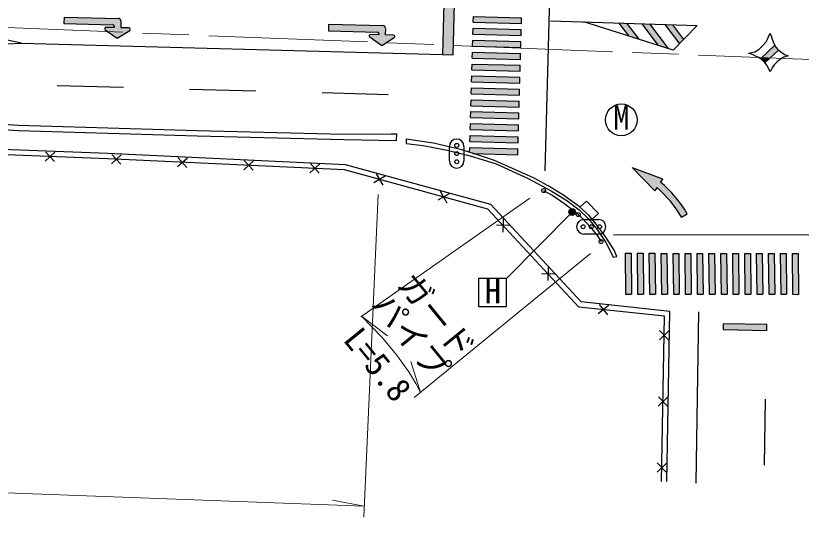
# Model space of a CAD drawing. Units: millimetres at full size, sheet at 1:1000; details may follow other scales. Extents: x 40000 to 680000, y 20000 to 380000.
# Drawn here: x 299590 to 358886, y 258973 to 296855 of the extents above; entities that cross this region are included whole.
import ezdxf
from ezdxf.enums import TextEntityAlignment as Align

# ---------------------------------------------------------------- set-up
doc = ezdxf.new("R2010")
doc.units = ezdxf.units.MM
doc.header["$LTSCALE"] = 1000
doc.linetypes.add('CHAIN', pattern=[18.5, 12, -1.5, 3.5, -1.5])
for name, color, linetype, lineweight in [('M-BGD', 7, 'Continuous', 25), ('M-BGD-EXST', 7, 'Continuous', 25), ('M-BMK', 2, 'CHAIN', 13), ('M-STR-HTXT', 7, 'Continuous', 13), ('M-STR-STRC', 7, 'Continuous', 25)]:
    doc.layers.add(name, color=color, linetype=linetype, lineweight=lineweight)
doc.styles.add('ＭＳ ゴシック', font='')
doc.styles.get('ＭＳ ゴシック').set_extended_font_data('MS Gothic')

# ---------------------------------------------------------------- blocks, each defined once
blk = doc.blocks.new('O1')
at = {"layer": 'M-STR-STRC'}
for p, q in [((-554, 556), (546, 556)), ((546, -544), (-554, -544))]:
    blk.add_line(p, q, dxfattribs=at)
for centre in [(-620, 0), (0, 0), (620, 0)]:
    blk.add_circle(centre, 150, dxfattribs=at)
for centre, start, end in [((-554, 6), 90, 180), ((-554, 6), 180, 270), ((546, 6), 0, 90), ((546, 6), 270, 0)]:
    blk.add_arc(centre, 550, start, end, dxfattribs=at)

msp = doc.modelspace()

# ---------------------------------------------------------------- hatches: boundary and pattern name
at = {"layer": 'M-BGD-EXST'}
msp.add_hatch(color=256, dxfattribs=at).paths.add_polyline_path([(341359, 282138, 0.41421), (341474, 281804, 0.41421), (341809, 281918, 1)])
at = {"layer": 'M-STR-STRC'}
for points in [[(332843, 302637), (332043, 302659), (331824, 294646), (332623, 294614)], [(307524, 295948), (308144, 295933, -0.74206), (308195, 295748), (307255, 295154), (306345, 295794, -0.74206), (306405, 295976), (307024, 295960), (307027, 296060, 0.41421), (306929, 296163), (303224, 296254), (303237, 296754), (307342, 296653, -0.41388), (307537, 296448)], [(337761, 296256), (337773, 296706), (334134, 296806), (334121, 296356)], [(327488, 295401), (328107, 295386, -0.74206), (328158, 295202), (327218, 294608), (326308, 295247, -0.74206), (326368, 295429), (326988, 295414), (326990, 295514, 0.41421), (326893, 295616), (323188, 295707), (323200, 296207), (327305, 296106, -0.41388), (327500, 295901)], [(337736, 295357), (337749, 295806), (334109, 295906), (334097, 295456)], [(346611, 295078), (345698, 296284), (345120, 296301), (345870, 295312)], [(348837, 294374), (347431, 296231), (346854, 296249), (348095, 294609)], [(350005, 295068), (349164, 296178), (348587, 296196), (349688, 294741)], [(337712, 294457), (337724, 294907), (334084, 295006), (334072, 294556)], [(331824, 294646), (331804, 293917), (332604, 293895), (332623, 294614)], [(337687, 293557), (337700, 294007), (334060, 294107), (334048, 293657)], [(357153, 294261), (357110, 294292), (356975, 294470), (356888, 294630), (355906, 293690), (356531, 293666)], [(356531, 293666), (355906, 293690), (355807, 293596), (355874, 293547), (356109, 293335), (356142, 293294)], [(337663, 292658), (337675, 293107), (334035, 293207), (334023, 292757)], [(337638, 291758), (337650, 292208), (334011, 292307), (333998, 291857)], [(337613, 290858), (337626, 291308), (333986, 291408), (333974, 290958)], [(337589, 289959), (337601, 290408), (333961, 290508), (333949, 290058)], [(337564, 289059), (337576, 289509), (333937, 289608), (333924, 289159)], [(337539, 288159), (337552, 288609), (333912, 288709), (333900, 288259)], [(337515, 287260), (337527, 287709), (333887, 287809), (333875, 287359)], [(337490, 286360), (337502, 286810), (333863, 286909), (333853, 286533), (334103, 286453)], [(347994, 283871), (347842, 283639), (346132, 285394), (348422, 284525), (348270, 284293, -0.08366), (350265, 281903), (349834, 281651, 0.08183)], [(346039, 278911), (345589, 278911), (345629, 275825), (346079, 275825)], [(346939, 278910), (346489, 278910), (346529, 275824), (346979, 275824)], [(347839, 278909), (347389, 278909), (347430, 275823), (347880, 275823)], [(348739, 278908), (348289, 278908), (348330, 275822), (348780, 275822)], [(349640, 278907), (349189, 278907), (349230, 275821), (349680, 275821)], [(350540, 278906), (350090, 278906), (350130, 275820), (350580, 275820)], [(351440, 278905), (350990, 278905), (351030, 275820), (351480, 275819)], [(352380, 275818), (352340, 278904), (351890, 278904), (351930, 275819)], [(353240, 278903), (352790, 278903), (352830, 275818), (353280, 275817)], [(354140, 278902), (353690, 278902), (353730, 275817), (354180, 275816)], [(355040, 278901), (354590, 278901), (354630, 275816), (355080, 275815)], [(355940, 278900), (355490, 278900), (355530, 275815), (355980, 275814)], [(356840, 278899), (356390, 278899), (356430, 275814), (356880, 275813)], [(357740, 278898), (357290, 278898), (357330, 275813), (357781, 275812)], [(358640, 278897), (358190, 278897), (358231, 275812), (358681, 275811)], [(356273, 273093), (356280, 273543), (353001, 273596), (352994, 273146)]]:
    msp.add_hatch(color=256, dxfattribs=at).paths.add_polyline_path(points)

# ---------------------------------------------------------------- linework, layer by layer
at = {"layer": 'M-BGD'}
for p, q in [((302553, 286550), (301819, 285871)), ((301847, 286578), (302526, 285843)), ((307549, 286350), (306815, 285671)), ((306843, 286377), (307522, 285643)), ((312545, 286105), (311808, 285430)), ((311839, 286136), (312514, 285399)), ((317540, 285886), (316803, 285210)), ((316834, 285917), (317509, 285179)), ((322535, 285666), (321798, 284991)), ((321829, 285697), (322504, 284960)), ((327489, 284730), (326620, 284235)), ((326807, 284917), (327302, 284048)), ((331629, 283595), (332124, 282727)), ((332311, 283409), (331442, 282914)), ((336388, 281518), (336350, 280519)), ((336868, 281000), (335869, 281038)), ((339787, 277852), (339749, 276853)), ((340268, 277333), (339269, 277371)), ((344340, 274970), (343563, 274342)), ((343637, 275045), (344266, 274267)), ((348894, 273063), (348174, 272368)), ((348881, 272356), (348187, 273075)), ((348806, 268064), (348087, 267369)), ((348794, 267357), (348099, 268076)), ((348719, 263064), (348000, 262370)), ((348707, 262357), (348012, 263077))]:
    msp.add_line(p, q, dxfattribs=at)
for points in [[(158095, 290587), (158072, 291204), (162346, 291898), (168240, 292871), (173984, 293261), (180458, 293456), (186208, 293518), (192059, 293431), (197670, 293305), (211198, 292916), (225537, 292414), (229276, 292339), (239074, 291865), (250831, 291351), (260795, 290876), (271005, 290479), (283862, 289662), (299809, 288588), (313286, 288184), (324369, 287910), (327924, 287935), (328348, 287942)], [(222537, 290297), (222870, 291012), (223137, 291333), (223531, 291656), (224049, 291951), (224327, 291989), (225529, 292014), (229739, 291765), (239059, 291465), (250813, 290951), (260777, 290477), (270985, 290079), (283836, 289263), (299790, 288188), (313275, 287785), (324359, 287510), (328344, 287424), (328348, 287942)], [(324481, 285602), (306540, 286441), (290611, 287064), (272013, 287738), (251095, 288468), (222720, 289431)], [(348341, 261682), (348560, 274167), (342084, 274854), (335236, 282241), (324418, 285205), (306523, 286041), (290596, 286664), (271999, 287338), (251082, 288068), (223195, 289015)], [(348741, 261675), (348966, 274527), (342276, 275236), (335451, 282596), (324481, 285602)], [(339440, 283652), (340130, 283278), (341050, 282642), (341748, 282112), (342347, 281557), (342980, 280893), (343472, 280261), (343770, 279800)], [(342178, 282400), (342669, 282857), (343571, 281926), (343105, 281485)]]:
    msp.add_lwpolyline(points, dxfattribs=at)
msp.add_lwpolyline([(329063, 287526), (329059, 287204), (330340, 287054), (332156, 286703), (333892, 286281), (335865, 285666), (338267, 284572), (339995, 283626), (341192, 282891), (342122, 282204), (342820, 281515), (343470, 280720), (344126, 279724), (344482, 279059), (344679, 278618), (344965, 278658), (344750, 279156), (344127, 280131), (343506, 280996), (342885, 281755), (342117, 282456), (340878, 283318), (339777, 284002), (338669, 284598), (337319, 285221), (335737, 285911), (334230, 286412), (333251, 286727), (331121, 287225), (329419, 287480)], close=True, dxfattribs=at)
for centre in [(339440, 283652), (342048, 281835), (343770, 279800)]:
    msp.add_circle(centre, 150, dxfattribs=at)
at = {"layer": 'M-BGD-EXST'}
for p, q in [((341584, 282028), (336631, 276996)), ((336631, 276996), (334531, 276996)), ((334531, 276996), (334531, 274896)), ((336631, 274896), (336631, 276996)), ((334531, 274896), (336631, 274896))]:
    msp.add_line(p, q, dxfattribs=at)
for centre, radius in [((345302, 288989), 1200), ((341584, 282028), 250)]:
    msp.add_circle(centre, radius, dxfattribs=at)
at = {"layer": 'M-BMK'}
msp.add_lwpolyline([(462652, 290075), (363116, 293405), (263592, 297352), (202472, 299647), (194281, 299982), (184854, 300309), (174431, 300090), (163895, 299390), (154387, 298434), (144873, 297228), (65420, 284828)], dxfattribs=at)
at = {"layer": 'M-STR-HTXT'}
for p, q in [((338389, 283085), (325643, 274125)), ((326944, 283358), (325868, 258973)), ((342979, 278884), (329673, 268008)), ((325702, 274166), (327663, 272689)), ((329417, 270738), (330145, 268394)), ((325904, 259804), (323496, 260278))]:
    msp.add_line(p, q, dxfattribs=at)
for points in [[(325702, 274166), (327285, 272528), (328338, 271237), (329262, 269968), (329802, 269088), (330145, 268394)], [(325904, 259804), (195419, 264684), (184723, 264786), (178042, 264815), (172309, 264571), (166022, 264147), (160012, 263723)]]:
    msp.add_lwpolyline(points, dxfattribs=at)
at = {"layer": 'M-STR-STRC'}
for p, q in [((339550, 285138), (340080, 304506)), ((303237, 296754), (303224, 296254)), ((303237, 296754), (307342, 296653)), ((334121, 296356), (334134, 296806)), ((334134, 296806), (337773, 296706)), ((337761, 296256), (337773, 296706)), ((303224, 296254), (306929, 296163)), ((307024, 295960), (306405, 295976)), ((307027, 296060), (307024, 295960)), ((307537, 296448), (307524, 295948)), ((308144, 295933), (307524, 295948)), ((323200, 296207), (323188, 295707)), ((323200, 296207), (327305, 296106)), ((327500, 295901), (327488, 295401)), ((334097, 295456), (334109, 295906)), ((334109, 295906), (337749, 295806)), ((334121, 296356), (337761, 296256)), ((345120, 296301), (345870, 295312)), ((345698, 296284), (346611, 295078)), ((346854, 296249), (348095, 294609)), ((347431, 296231), (348837, 294374)), ((348587, 296196), (349688, 294741)), ((349164, 296178), (350005, 295068)), ((306345, 295794), (307255, 295154)), ((307255, 295154), (308195, 295748)), ((323188, 295707), (326893, 295616)), ((326988, 295414), (326368, 295429)), ((326990, 295514), (326988, 295414)), ((328107, 295386), (327488, 295401)), ((334097, 295456), (337736, 295357)), ((337736, 295357), (337749, 295806)), ((300034, 294787), (331804, 293917)), ((326308, 295247), (327218, 294608)), ((327218, 294608), (328158, 295202)), ((334072, 294556), (334084, 295006)), ((334084, 295006), (337724, 294907)), ((337712, 294457), (337724, 294907)), ((334048, 293657), (334060, 294107)), ((334060, 294107), (337700, 294007)), ((334072, 294556), (337712, 294457)), ((356888, 294630), (355807, 293596)), ((357153, 294261), (356142, 293294)), ((334048, 293657), (337687, 293557)), ((337687, 293557), (337700, 294007)), ((334023, 292757), (334035, 293207)), ((334035, 293207), (337675, 293107)), ((337663, 292658), (337675, 293107)), ((334023, 292757), (337663, 292658)), ((333998, 291857), (334011, 292307)), ((333998, 291857), (337638, 291758)), ((334011, 292307), (337650, 292208)), ((337638, 291758), (337650, 292208)), ((307715, 291429), (302717, 291566)), ((317712, 291155), (312714, 291292)), ((333974, 290958), (333986, 291408)), ((333986, 291408), (337626, 291308)), ((337613, 290858), (337626, 291308)), ((327708, 290882), (322710, 291019)), ((333974, 290958), (337613, 290858)), ((333949, 290058), (333961, 290508)), ((333949, 290058), (337589, 289959)), ((333961, 290508), (337601, 290408)), ((337589, 289959), (337601, 290408)), ((333924, 289159), (333937, 289608)), ((333937, 289608), (337576, 289509)), ((337564, 289059), (337576, 289509)), ((333924, 289159), (337564, 289059)), ((333900, 288259), (333912, 288709)), ((333900, 288259), (337539, 288159)), ((333912, 288709), (337552, 288609)), ((337539, 288159), (337552, 288609)), ((333875, 287359), (333887, 287809)), ((333887, 287809), (337527, 287709)), ((337515, 287260), (337527, 287709)), ((333875, 287359), (337515, 287260)), ((333853, 286533), (333863, 286909)), ((333863, 286909), (337502, 286810)), ((334103, 286453), (337490, 286360)), ((337490, 286360), (337502, 286810)), ((346132, 285394), (347841, 283640)), ((347994, 283871), (347842, 283639)), ((349834, 281651), (350265, 281903)), ((344703, 280321), (361287, 280303)), ((345589, 278911), (346039, 278911)), ((345589, 278911), (345629, 275825)), ((346039, 278911), (346079, 275825)), ((346489, 278910), (346529, 275824)), ((346489, 278910), (346939, 278910)), ((346939, 278910), (346979, 275824)), ((347389, 278909), (347430, 275823)), ((347389, 278909), (347839, 278909)), ((347839, 278909), (347880, 275823)), ((348289, 278908), (348330, 275822)), ((348289, 278908), (348739, 278908)), ((348739, 278908), (348780, 275822)), ((349189, 278907), (349230, 275821)), ((349189, 278907), (349640, 278907)), ((349640, 278907), (349680, 275821)), ((350090, 278906), (350130, 275820)), ((350090, 278906), (350540, 278906)), ((350540, 278906), (350580, 275820)), ((350990, 278905), (351030, 275820)), ((350990, 278905), (351440, 278905)), ((351440, 278905), (351480, 275819)), ((351890, 278904), (351930, 275819)), ((351890, 278904), (352340, 278904)), ((352340, 278904), (352380, 275818)), ((352790, 278903), (352830, 275818)), ((352790, 278903), (353240, 278903)), ((353240, 278903), (353280, 275817)), ((353690, 278902), (353730, 275817)), ((353690, 278902), (354140, 278902)), ((354140, 278902), (354180, 275816)), ((354590, 278901), (354630, 275816)), ((354590, 278901), (355040, 278901)), ((355040, 278901), (355080, 275815)), ((355490, 278900), (355530, 275815)), ((355490, 278900), (355940, 278900)), ((355940, 278900), (355980, 275814)), ((356390, 278899), (356430, 275814)), ((356390, 278899), (356840, 278899)), ((356840, 278899), (356880, 275813)), ((357290, 278898), (357330, 275813)), ((357290, 278898), (357740, 278898)), ((357740, 278898), (357781, 275812)), ((358190, 278897), (358231, 275812)), ((358190, 278897), (358640, 278897)), ((358640, 278897), (358681, 275811)), ((345629, 275825), (346079, 275825)), ((346529, 275824), (346979, 275824)), ((347430, 275823), (347880, 275823)), ((348330, 275822), (348780, 275822)), ((349230, 275821), (349680, 275821)), ((350130, 275820), (350580, 275820)), ((351030, 275820), (351480, 275819)), ((351930, 275819), (352380, 275818)), ((352830, 275818), (353280, 275817)), ((353730, 275817), (354180, 275816)), ((354630, 275816), (355080, 275815)), ((355530, 275815), (355980, 275814)), ((356430, 275814), (356880, 275813)), ((357330, 275813), (357781, 275812)), ((358231, 275812), (358681, 275811)), ((351128, 274492), (350920, 261548)), ((356165, 267905), (356085, 262906))]:
    msp.add_line(p, q, dxfattribs=at)
for points in [[(331804, 293917), (332604, 293895), (332843, 302637), (332043, 302659)], [(300034, 294787), (294141, 296015), (290285, 296824), (287011, 297606), (276311, 298011), (267086, 297915), (263903, 297809), (258014, 297561), (263592, 297352), (271074, 296945), (280103, 296097), (288589, 295165), (295568, 294740), (297733, 294671)], [(356537, 295539), (356640, 295234), (356798, 294798), (356975, 294470), (357110, 294292), (357405, 294076), (357675, 293909), (357902, 293815), (357573, 293733), (357315, 293578), (357063, 293361), (356832, 293141), (356679, 292918), (356527, 292612), (356444, 292836), (356273, 293131), (356109, 293335), (355874, 293547), (355638, 293719), (355419, 293801), (355200, 293937), (354896, 294032), (355386, 294127), (355707, 294326), (355992, 294604), (356225, 294874), (356369, 295136), (356465, 295380)], [(356273, 273093), (356280, 273543), (353001, 273596), (352994, 273146)]]:
    msp.add_lwpolyline(points, close=True, dxfattribs=at)
for points in [[(339961, 296458), (351026, 296122), (349216, 294255), (342483, 296382)], [(346132, 285394), (348422, 284525), (348270, 284293)]]:
    msp.add_lwpolyline(points, dxfattribs=at)
for centre, radius, start, end in [((307337, 296453), 200, 358.65494, 88.59059), ((306402, 295876), 100, 88.59059, 234.90052), ((306927, 296063), 100, 358.59059, 88.59059), ((308141, 295833), 100, 302.28066, 88.59059), ((327300, 295906), 200, 358.65494, 88.59059), ((326366, 295329), 100, 88.59059, 234.90052), ((326890, 295516), 100, 358.59059, 88.59059), ((328105, 295286), 100, 302.28066, 88.59059), ((342175, 277178), 9369, 30.28552, 49.4142), ((342175, 277178), 8869, 30.28552, 48.99859)]:
    msp.add_arc(centre, radius, start, end, dxfattribs=at)

# ---------------------------------------------------------------- block references
at = {"rotation": 90}
msp.add_blockref('O1', (332879, 286443), dxfattribs=at)
msp.add_blockref('O1', (343035, 280911))

# ---------------------------------------------------------------- texts
at = {"layer": 'M-BGD-EXST', "style": 'ＭＳ ゴシック'}
for s, p in [('M', (344680, 287710)), ('H', (334983, 274588))]:
    msp.add_text(s, height=1833, dxfattribs=at).set_placement(p, align=Align.BOTTOM_LEFT)
at = {"layer": 'M-STR-HTXT', "style": 'ＭＳ ゴシック'}
for s, p in [('ガード', (327861, 276200)), ('パイプ', (325896, 274665)), ('L=5.8', (323808, 272012))]:
    msp.add_text(s, height=1833, rotation=309.228, dxfattribs=at).set_placement(p, align=Align.BOTTOM_LEFT)

doc.saveas('drawing.dxf')
